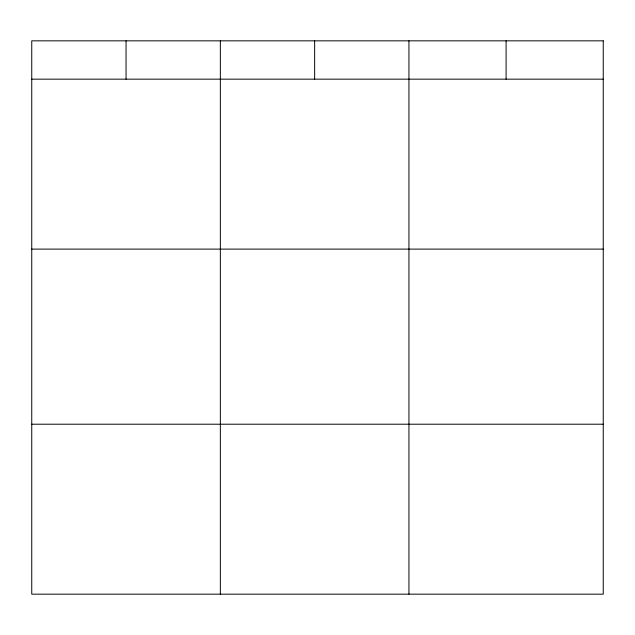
<?xml version="1.0" encoding="UTF-8"?>
<svg xmlns="http://www.w3.org/2000/svg" width="635" height="635" viewBox="0 0 635 635"><rect width="100%" height="100%" fill="white"/><g stroke="black" fill="none" stroke-linecap="round" stroke-linejoin="round"><path stroke-width="0.95" d="M31.75 79.161L603.25 79.161M31.75 249.11L603.25 249.11M31.75 424.212L603.25 424.212M506.095 40.838L506.095 79.161M408.94 40.838L408.94 594.162M314.642 40.838L314.642 79.161M220.345 40.838L220.345 594.162M126.047 40.838L126.047 79.161M603.25 40.838L31.75 40.838L31.75 594.162L603.25 594.162L603.25 40.838"/></g></svg>
